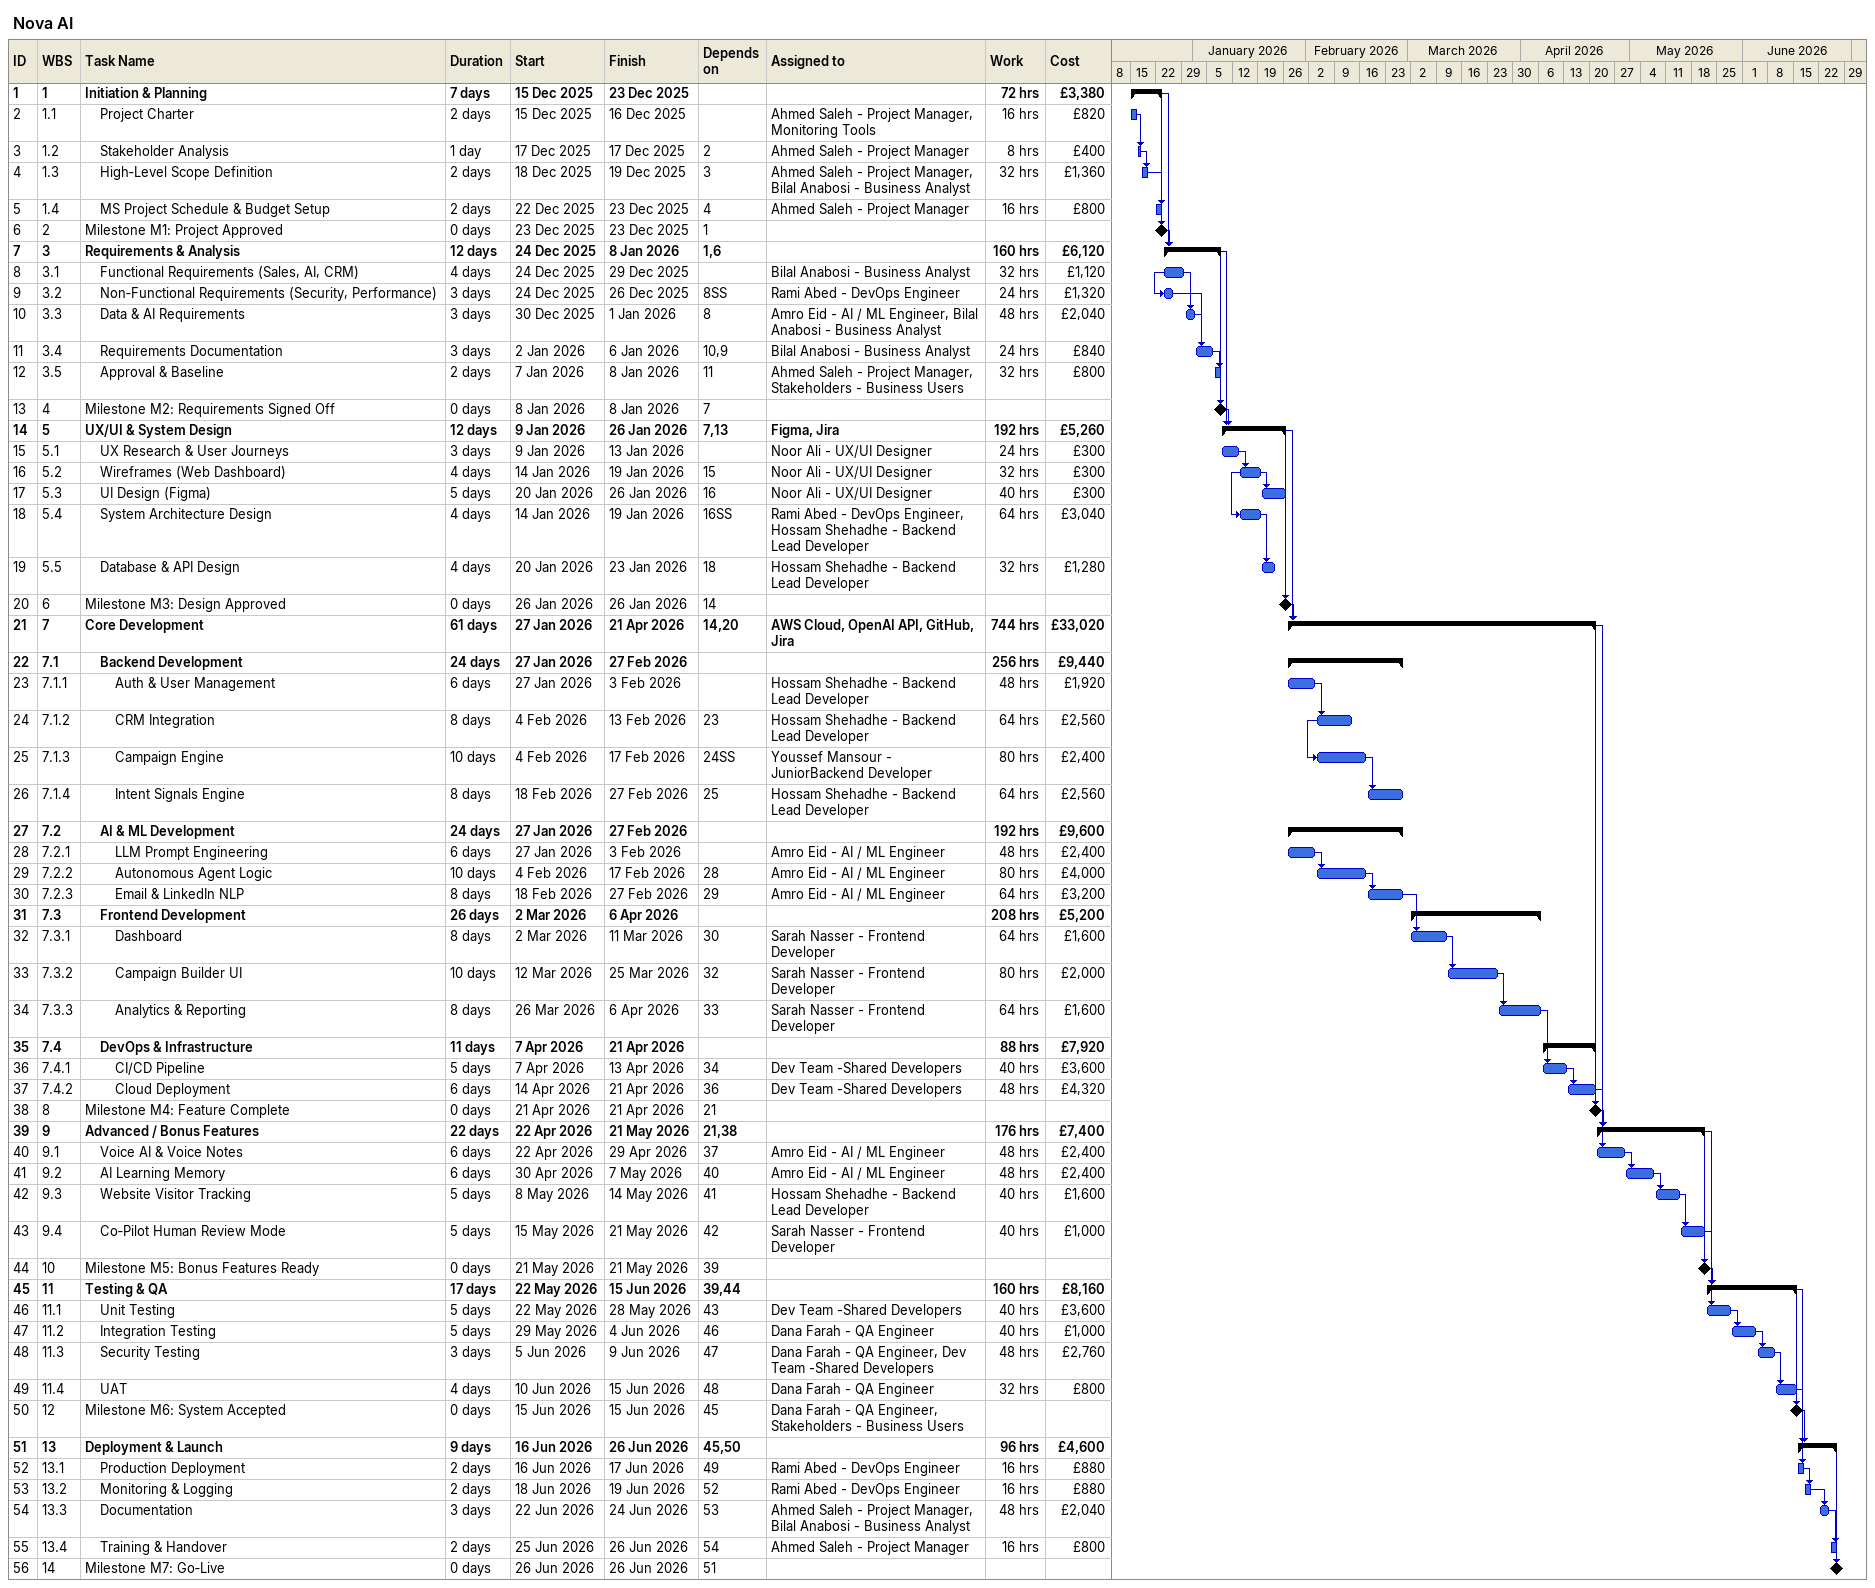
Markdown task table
Nova AI

| ID | WBS | Task | Duration | Start | Finish | Predecessors | Resources | Work (h) | Cost (£) |
|---|---|---|---|---|---|---|---|---|---|
| 1 | 1 | **Initiation & Planning** | 7d | 2025-12-15 | 2025-12-23 |  |  | 72 | 3380 |
| 2 | 1.1 | Project Charter | 2d | 2025-12-15 | 2025-12-16 |  | Ahmed Saleh - Project Manager, Monitoring Tools | 16 | 820 |
| 3 | 1.2 | Stakeholder Analysis | 1d | 2025-12-17 | 2025-12-17 | 2 | Ahmed Saleh - Project Manager | 8 | 400 |
| 4 | 1.3 | High‑Level Scope Definition | 2d | 2025-12-18 | 2025-12-19 | 3 | Ahmed Saleh - Project Manager, Bilal Anabosi - Business Analyst | 32 | 1360 |
| 5 | 1.4 | MS Project Schedule & Budget Setup | 2d | 2025-12-22 | 2025-12-23 | 4 | Ahmed Saleh - Project Manager | 16 | 800 |
| 6 | 2 | Milestone M1: Project Approved | 0d | 2025-12-23 | 2025-12-23 | 1 |  |  |  |
| 7 | 3 | **Requirements & Analysis** | 12d | 2025-12-24 | 2026-01-08 | 1, 6 |  | 160 | 6120 |
| 8 | 3.1 | Functional Requirements (Sales, AI, CRM) | 4d | 2025-12-24 | 2025-12-29 |  | Bilal Anabosi - Business Analyst | 32 | 1120 |
| 9 | 3.2 | Non‑Functional Requirements (Security, Performance) | 3d | 2025-12-24 | 2025-12-26 | 8SS | Rami Abed - DevOps Engineer | 24 | 1320 |
| 10 | 3.3 | Data & AI Requirements | 3d | 2025-12-30 | 2026-01-01 | 8 | Amro Eid - AI / ML Engineer, Bilal Anabosi - Business Analyst | 48 | 2040 |
| 11 | 3.4 | Requirements Documentation | 3d | 2026-01-02 | 2026-01-06 | 10, 9 | Bilal Anabosi - Business Analyst | 24 | 840 |
| 12 | 3.5 | Approval & Baseline | 2d | 2026-01-07 | 2026-01-08 | 11 | Ahmed Saleh - Project Manager, Stakeholders - Business Users | 32 | 800 |
| 13 | 4 | Milestone M2: Requirements Signed Off | 0d | 2026-01-08 | 2026-01-08 | 7 |  |  |  |
| 14 | 5 | **UX/UI & System Design** | 12d | 2026-01-09 | 2026-01-26 | 7, 13 | Figma, Jira | 192 | 5260 |
| 15 | 5.1 | UX Research & User Journeys | 3d | 2026-01-09 | 2026-01-13 |  | Noor Ali - UX/UI Designer | 24 | 300 |
| 16 | 5.2 | Wireframes (Web Dashboard) | 4d | 2026-01-14 | 2026-01-19 | 15 | Noor Ali - UX/UI Designer | 32 | 300 |
| 17 | 5.3 | UI Design (Figma) | 5d | 2026-01-20 | 2026-01-26 | 16 | Noor Ali - UX/UI Designer | 40 | 300 |
| 18 | 5.4 | System Architecture Design | 4d | 2026-01-14 | 2026-01-19 | 16SS | Rami Abed - DevOps Engineer, Hossam Shehadhe - Backend Lead Developer | 64 | 3040 |
| 19 | 5.5 | Database & API Design | 4d | 2026-01-20 | 2026-01-23 | 18 | Hossam Shehadhe - Backend Lead Developer | 32 | 1280 |
| 20 | 6 | Milestone M3: Design Approved | 0d | 2026-01-26 | 2026-01-26 | 14 |  |  |  |
| 21 | 7 | **Core Development** | 61d | 2026-01-27 | 2026-04-21 | 14, 20 | AWS Cloud, OpenAI API, GitHub, Jira | 744 | 33020 |
| 22 | 7.1 | **Backend Development** | 24d | 2026-01-27 | 2026-02-27 |  |  | 256 | 9440 |
| 23 | 7.1.1 | Auth & User Management | 6d | 2026-01-27 | 2026-02-03 |  | Hossam Shehadhe - Backend Lead Developer | 48 | 1920 |
| 24 | 7.1.2 | CRM Integration | 8d | 2026-02-04 | 2026-02-13 | 23 | Hossam Shehadhe - Backend Lead Developer | 64 | 2560 |
| 25 | 7.1.3 | Campaign Engine | 10d | 2026-02-04 | 2026-02-17 | 24SS | Youssef Mansour - JuniorBackend Developer | 80 | 2400 |
| 26 | 7.1.4 | Intent Signals Engine | 8d | 2026-02-18 | 2026-02-27 | 25 | Hossam Shehadhe - Backend Lead Developer | 64 | 2560 |
| 27 | 7.2 | **AI & ML Development** | 24d | 2026-01-27 | 2026-02-27 |  |  | 192 | 9600 |
| 28 | 7.2.1 | LLM Prompt Engineering | 6d | 2026-01-27 | 2026-02-03 |  | Amro Eid - AI / ML Engineer | 48 | 2400 |
| 29 | 7.2.2 | Autonomous Agent Logic | 10d | 2026-02-04 | 2026-02-17 | 28 | Amro Eid - AI / ML Engineer | 80 | 4000 |
| 30 | 7.2.3 | Email & LinkedIn NLP | 8d | 2026-02-18 | 2026-02-27 | 29 | Amro Eid - AI / ML Engineer | 64 | 3200 |
| 31 | 7.3 | **Frontend Development** | 26d | 2026-03-02 | 2026-04-06 |  |  | 208 | 5200 |
| 32 | 7.3.1 | Dashboard | 8d | 2026-03-02 | 2026-03-11 | 30 | Sarah Nasser - Frontend Developer | 64 | 1600 |
| 33 | 7.3.2 | Campaign Builder UI | 10d | 2026-03-12 | 2026-03-25 | 32 | Sarah Nasser - Frontend Developer | 80 | 2000 |
| 34 | 7.3.3 | Analytics & Reporting | 8d | 2026-03-26 | 2026-04-06 | 33 | Sarah Nasser - Frontend Developer | 64 | 1600 |
| 35 | 7.4 | **DevOps & Infrastructure** | 11d | 2026-04-07 | 2026-04-21 |  |  | 88 | 7920 |
| 36 | 7.4.1 | CI/CD Pipeline | 5d | 2026-04-07 | 2026-04-13 | 34 | Dev Team -Shared Developers | 40 | 3600 |
| 37 | 7.4.2 | Cloud Deployment | 6d | 2026-04-14 | 2026-04-21 | 36 | Dev Team -Shared Developers | 48 | 4320 |
| 38 | 8 | Milestone M4: Feature Complete | 0d | 2026-04-21 | 2026-04-21 | 21 |  |  |  |
| 39 | 9 | **Advanced / Bonus Features** | 22d | 2026-04-22 | 2026-05-21 | 21, 38 |  | 176 | 7400 |
| 40 | 9.1 | Voice AI & Voice Notes | 6d | 2026-04-22 | 2026-04-29 | 37 | Amro Eid - AI / ML Engineer | 48 | 2400 |
| 41 | 9.2 | AI Learning Memory | 6d | 2026-04-30 | 2026-05-07 | 40 | Amro Eid - AI / ML Engineer | 48 | 2400 |
| 42 | 9.3 | Website Visitor Tracking | 5d | 2026-05-08 | 2026-05-14 | 41 | Hossam Shehadhe - Backend Lead Developer | 40 | 1600 |
| 43 | 9.4 | Co‑Pilot Human Review Mode | 5d | 2026-05-15 | 2026-05-21 | 42 | Sarah Nasser - Frontend Developer | 40 | 1000 |
| 44 | 10 | Milestone M5: Bonus Features Ready | 0d | 2026-05-21 | 2026-05-21 | 39 |  |  |  |
| 45 | 11 | **Testing & QA** | 17d | 2026-05-22 | 2026-06-15 | 39, 44 |  | 160 | 8160 |
| 46 | 11.1 | Unit Testing | 5d | 2026-05-22 | 2026-05-28 | 43 | Dev Team -Shared Developers | 40 | 3600 |
| 47 | 11.2 | Integration Testing | 5d | 2026-05-29 | 2026-06-04 | 46 | Dana Farah - QA Engineer | 40 | 1000 |
| 48 | 11.3 | Security Testing | 3d | 2026-06-05 | 2026-06-09 | 47 | Dana Farah - QA Engineer, Dev Team -Shared Developers | 48 | 2760 |
| 49 | 11.4 | UAT | 4d | 2026-06-10 | 2026-06-15 | 48 | Dana Farah - QA Engineer | 32 | 800 |
| 50 | 12 | Milestone M6: System Accepted | 0d | 2026-06-15 | 2026-06-15 | 45 | Dana Farah - QA Engineer, Stakeholders - Business Users |  |  |
| 51 | 13 | **Deployment & Launch** | 9d | 2026-06-16 | 2026-06-26 | 45, 50 |  | 96 | 4600 |
| 52 | 13.1 | Production Deployment | 2d | 2026-06-16 | 2026-06-17 | 49 | Rami Abed - DevOps Engineer | 16 | 880 |
| 53 | 13.2 | Monitoring & Logging | 2d | 2026-06-18 | 2026-06-19 | 52 | Rami Abed - DevOps Engineer | 16 | 880 |
| 54 | 13.3 | Documentation | 3d | 2026-06-22 | 2026-06-24 | 53 | Ahmed Saleh - Project Manager, Bilal Anabosi - Business Analyst | 48 | 2040 |
| 55 | 13.4 | Training & Handover | 2d | 2026-06-25 | 2026-06-26 | 54 | Ahmed Saleh - Project Manager | 16 | 800 |
| 56 | 14 | Milestone M7: Go‑Live | 0d | 2026-06-26 | 2026-06-26 | 51 |  |  |  |
